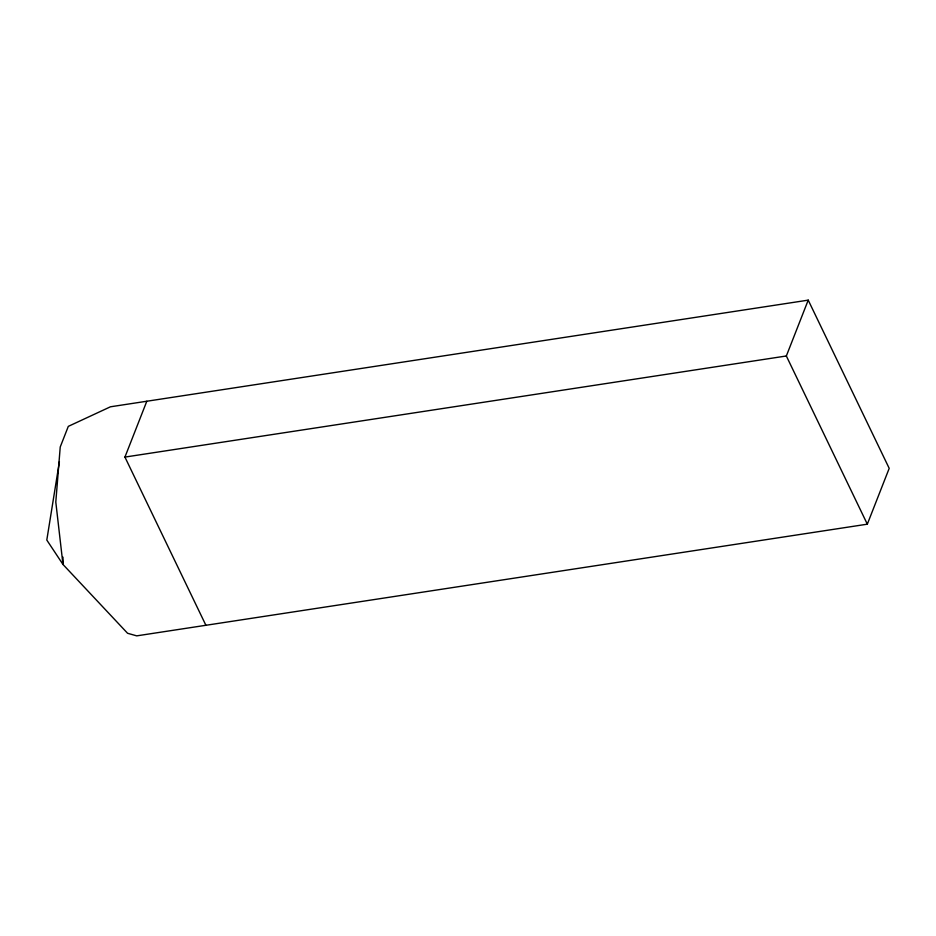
<?xml version="1.0" encoding="UTF-8"?>
<svg xmlns="http://www.w3.org/2000/svg" width="936" height="936" viewBox="0 0 936 936"><rect width="100%" height="100%" fill="white"/><g stroke="black" fill="none" stroke-linecap="round" stroke-linejoin="round"><path stroke-width="1.4" d="M59.401 461.694L46.8 540.049L62.981 564.455L127.577 633.274L136.726 635.86L867.321 524.183L889.2 468.351L808.224 300.14L110.448 406.797L68.305 426.371L60.232 446.987L55.797 502.059L62.981 564.455L62.981 557.154M205.897 625.283L124.933 457.084L146.812 401.24M867.321 524.183L786.345 355.984L808.224 300.14M124.933 457.084L786.345 355.984"/></g></svg>
